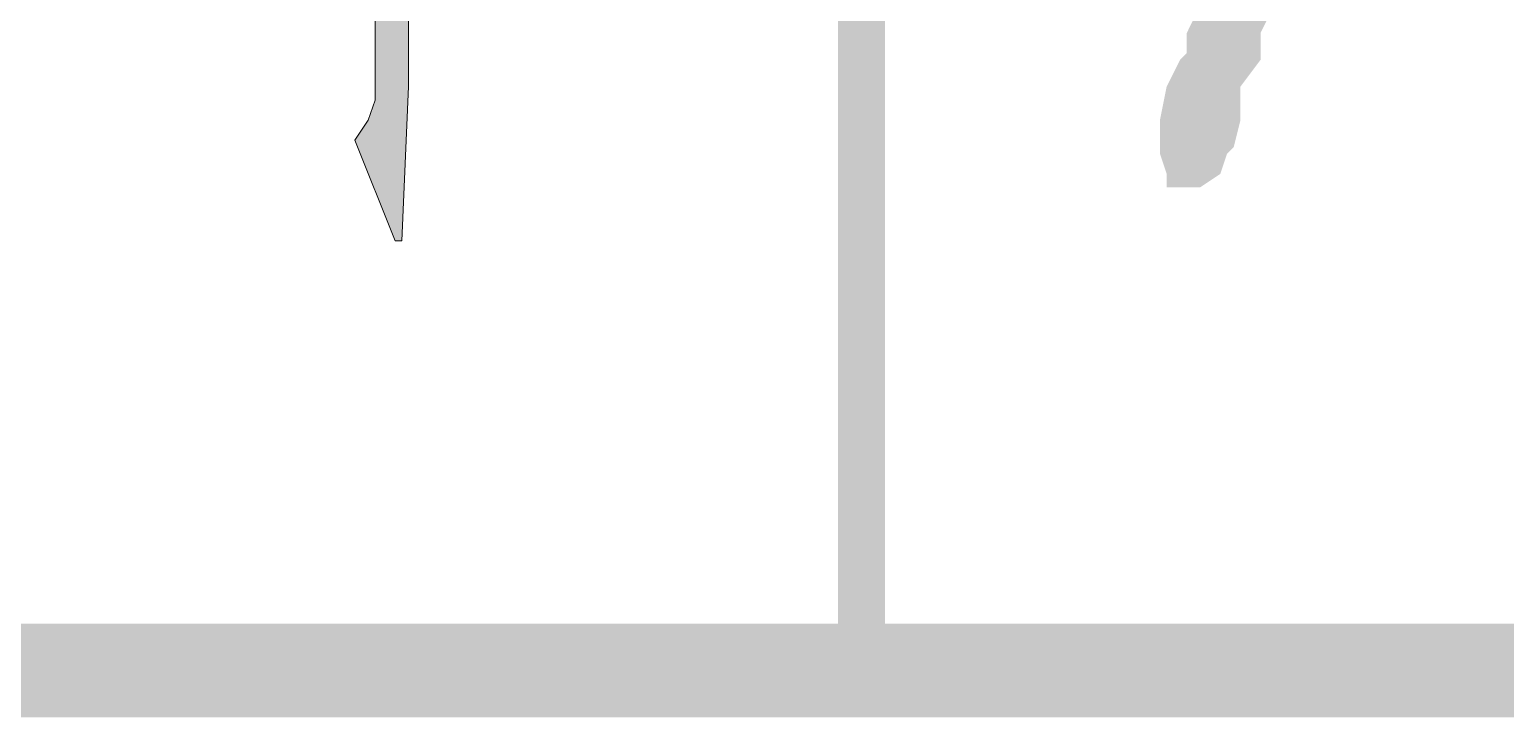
# Model space of a CAD drawing. Header units: millimetres. Extents: x 24 to 410, y 10 to 282.
# Drawn here: x 319.34 to 328.65, y 9.65 to 13.99 of the extents above; entities that cross this region are included whole.
import ezdxf

# ---------------------------------------------------------------- set-up
doc = ezdxf.new("R2010")
doc.units = ezdxf.units.MM
doc.layers.add('Watermark', color=7, linetype='Continuous')

msp = doc.modelspace()

# ---------------------------------------------------------------- hatches: boundary and pattern name
h = msp.add_hatch(color=7)
h.dxf.hatch_style = 2
h.paths.add_polyline_path([(324.739, 21.971), (324.442667, 21.971), (324.739, 9.948333)])
h = msp.add_hatch(color=7)
h.dxf.hatch_style = 2
h.paths.add_polyline_path([(324.442667, 21.971), (324.739, 9.948333), (324.442667, 9.948333)])
h = msp.add_hatch(color=7)
h.dxf.hatch_style = 2
h.paths.add_polyline_path([(320.463333, 14.689667), (320.421, 14.562667), (321.521667, 14.562667), (321.521667, 14.478), (321.521667, 13.546667), (321.479333, 13.419667), (321.394667, 13.292667), (321.648667, 12.657667), (321.691, 12.657667), (321.733333, 13.631333), (321.733333, 14.562667), (322.537667, 14.647333)])
h = msp.add_hatch(color=7)
h.dxf.hatch_style = 2
h.paths.add_polyline_path([(30.395333, 10.244667), (29.802667, 9.652), (409.786667, 10.244667)])
h = msp.add_hatch(color=7)
h.dxf.hatch_style = 2
h.paths.add_polyline_path([(29.802667, 9.652), (409.786667, 10.244667), (410.379333, 9.652)])
at = {"layer": 'Watermark'}
h = msp.add_hatch(color=7, dxfattribs=at)
h.dxf.hatch_style = 2
h.paths.add_polyline_path([(326.686333, 14.054667), (326.644, 13.97), (327.109667, 13.97)])
h = msp.add_hatch(color=7, dxfattribs=at)
h.dxf.hatch_style = 2
h.paths.add_polyline_path([(326.644, 13.97), (326.644, 13.843), (327.109667, 13.843)])
h = msp.add_hatch(color=7, dxfattribs=at)
h.dxf.hatch_style = 2
h.paths.add_polyline_path([(326.644, 13.97), (327.109667, 13.97), (327.109667, 13.843)])
h = msp.add_hatch(color=7, dxfattribs=at)
h.dxf.hatch_style = 2
h.paths.add_polyline_path([(326.686333, 14.054667), (327.152, 14.054667), (327.109667, 13.97)])
h = msp.add_hatch(color=7, dxfattribs=at)
h.dxf.hatch_style = 2
h.paths.add_polyline_path([(326.601667, 13.800667), (326.517, 13.631333), (326.982667, 13.631333)])
h = msp.add_hatch(color=7, dxfattribs=at)
h.dxf.hatch_style = 2
h.paths.add_polyline_path([(326.644, 13.843), (326.601667, 13.800667), (327.109667, 13.800667)])
h = msp.add_hatch(color=7, dxfattribs=at)
h.dxf.hatch_style = 2
h.paths.add_polyline_path([(326.601667, 13.800667), (327.109667, 13.800667), (326.982667, 13.631333)])
h = msp.add_hatch(color=7, dxfattribs=at)
h.dxf.hatch_style = 2
h.paths.add_polyline_path([(326.644, 13.843), (327.109667, 13.843), (327.109667, 13.800667)])
h = msp.add_hatch(color=7, dxfattribs=at)
h.dxf.hatch_style = 2
h.paths.add_polyline_path([(326.517, 13.631333), (326.474667, 13.419667), (326.982667, 13.419667)])
h = msp.add_hatch(color=7, dxfattribs=at)
h.dxf.hatch_style = 2
h.paths.add_polyline_path([(326.517, 13.631333), (326.982667, 13.631333), (326.982667, 13.419667)])
h = msp.add_hatch(color=7, dxfattribs=at)
h.dxf.hatch_style = 2
h.paths.add_polyline_path([(326.474667, 13.419667), (326.474667, 13.250333), (326.940333, 13.250333)])
h = msp.add_hatch(color=7, dxfattribs=at)
h.dxf.hatch_style = 2
h.paths.add_polyline_path([(326.474667, 13.419667), (326.982667, 13.419667), (326.940333, 13.250333)])
h = msp.add_hatch(color=7, dxfattribs=at)
h.dxf.hatch_style = 2
h.paths.add_polyline_path([(326.474667, 13.250333), (326.474667, 13.208), (326.898, 13.208)])
h = msp.add_hatch(color=7, dxfattribs=at)
h.dxf.hatch_style = 2
h.paths.add_polyline_path([(326.474667, 13.250333), (326.940333, 13.250333), (326.898, 13.208)])
h = msp.add_hatch(color=7, dxfattribs=at)
h.dxf.hatch_style = 2
h.paths.add_polyline_path([(326.474667, 13.208), (326.517, 13.081), (326.855667, 13.081)])
h = msp.add_hatch(color=7, dxfattribs=at)
h.dxf.hatch_style = 2
h.paths.add_polyline_path([(326.474667, 13.208), (326.898, 13.208), (326.855667, 13.081)])
h = msp.add_hatch(color=7, dxfattribs=at)
h.dxf.hatch_style = 2
h.paths.add_polyline_path([(326.517, 13.081), (326.517, 12.996333), (326.728667, 12.996333)])
h = msp.add_hatch(color=7, dxfattribs=at)
h.dxf.hatch_style = 2
h.paths.add_polyline_path([(326.517, 13.081), (326.855667, 13.081), (326.728667, 12.996333)])

# ---------------------------------------------------------------- linework, layer by layer
at = {"color": 7, "lineweight": 0}
msp.add_lwpolyline([(320.463333, 14.689667), (320.421, 14.562667), (321.521667, 14.562667), (321.521667, 14.478), (321.521667, 13.546667), (321.479333, 13.419667), (321.394667, 13.292667), (321.648667, 12.657667), (321.691, 12.657667), (321.733333, 13.631333), (321.733333, 14.562667), (322.537667, 14.647333)], close=True, dxfattribs=at)

doc.saveas('drawing.dxf')
